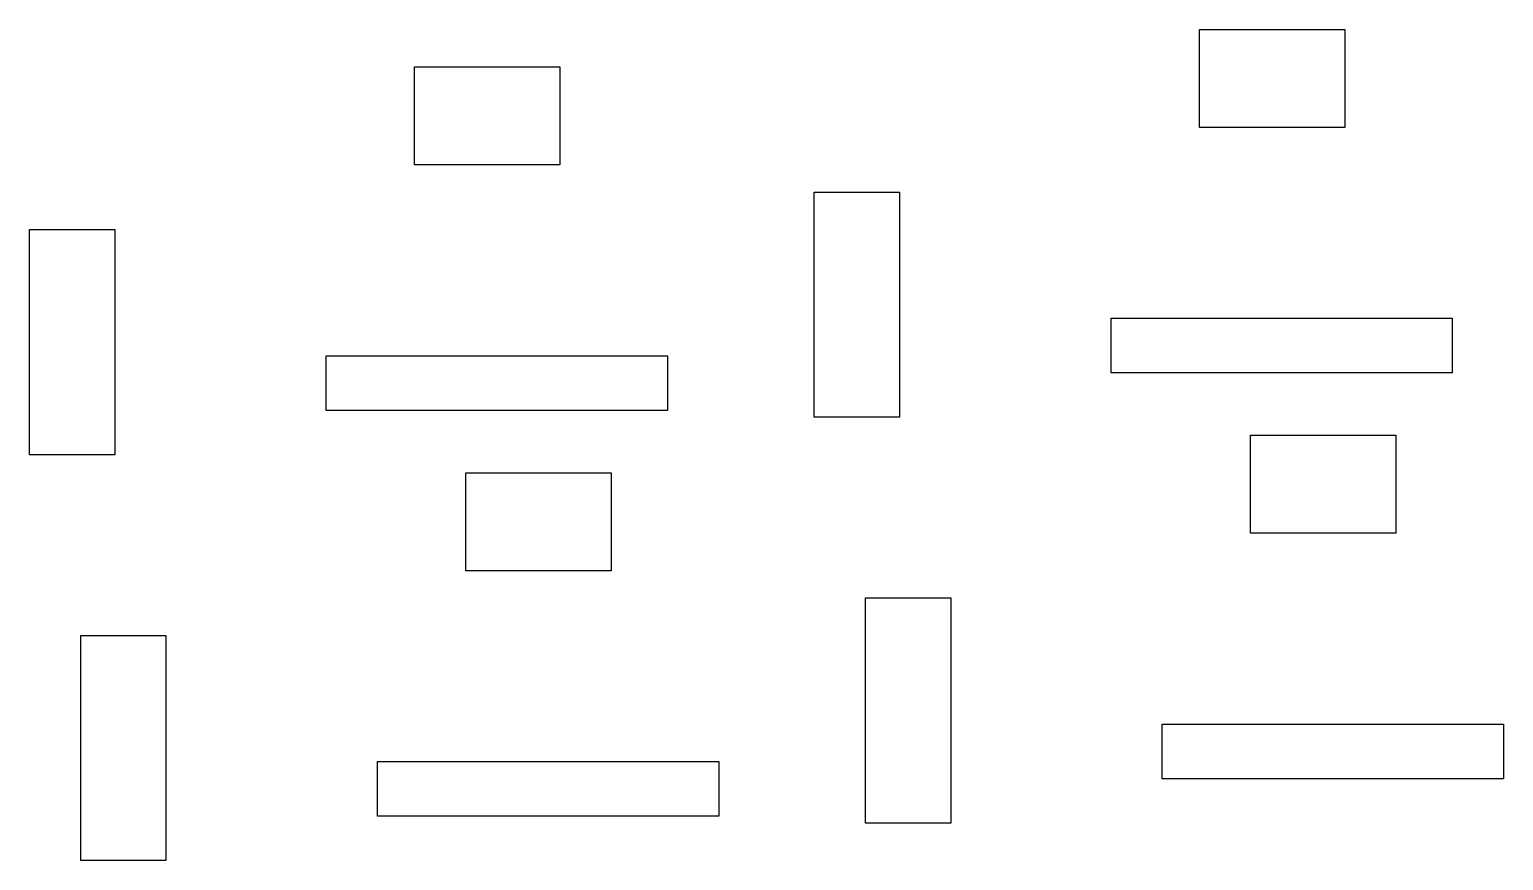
# Model space of a CAD drawing. Header units: millimetres. Extents: x 532 to 1887, y 491 to 1255.
import ezdxf

# ---------------------------------------------------------------- set-up
doc = ezdxf.new("R2010")
doc.units = ezdxf.units.MM

msp = doc.modelspace()

# ---------------------------------------------------------------- linework, layer by layer
for points in [[(1607.6, 1254.6), (1741.1, 1254.6), (1741.1, 1164.6), (1607.6, 1164.6)], [(886.1, 1220.1), (1019.7, 1220.1), (1019.7, 1130.1), (886.1, 1130.1)], [(1253.5, 1105), (1331.9, 1105), (1331.9, 898.2), (1253.5, 898.2)], [(532, 1070.6), (610.4, 1070.6), (610.4, 863.7), (532, 863.7)], [(1526.4, 989.1), (1840, 989.1), (1840, 938.9), (1526.4, 938.9)], [(804.9, 954.6), (1118.6, 954.6), (1118.6, 904.4), (804.9, 904.4)], [(1654.6, 881.6), (1788.2, 881.6), (1788.2, 791.6), (1654.6, 791.6)], [(933.2, 847.1), (1066.7, 847.1), (1066.7, 757.1), (933.2, 757.1)], [(1300.5, 732), (1378.9, 732), (1378.9, 525.1), (1300.5, 525.1)], [(579.1, 697.5), (657.5, 697.5), (657.5, 490.7), (579.1, 490.7)], [(1573.4, 616), (1887.1, 616), (1887.1, 565.9), (1573.4, 565.9)], [(852, 581.6), (1165.6, 581.6), (1165.6, 531.4), (852, 531.4)]]:
    msp.add_lwpolyline(points, close=True)

doc.saveas('drawing.dxf')
